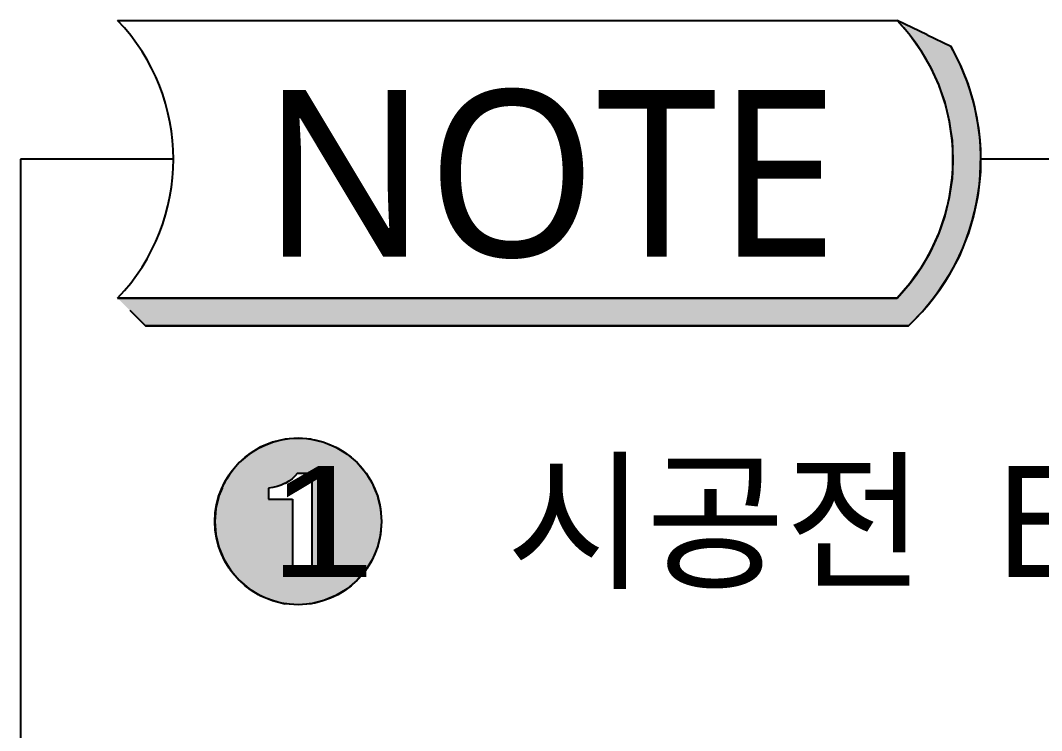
# Model space of a CAD drawing. Extents: x 2558 to 85222, y -662 to 28852.
# Drawn here: x 26255 to 28094, y 7139 to 8418 of the extents above; entities that cross this region are included whole.
import ezdxf
from ezdxf.enums import TextEntityAlignment as Align

# ---------------------------------------------------------------- set-up
doc = ezdxf.new("R2010")
doc.units = 0
doc.header["$MEASUREMENT"] = 0
doc.layers.get('0').update_dxf_attribs({"linetype": 'CONTINUOUS'})
for name, color, linetype in [('T40', 3, 'CONTINUOUS'), ('T60', 4, 'CONTINUOUS'), ('TABLE', 7, 'CONTINUOUS')]:
    doc.layers.add(name, color=color, linetype=linetype)
doc.styles.add('SHH', font='seo.shx', dxfattribs={"width": 1.2, "bigfont": 'shh.shx'})
doc.styles.add('TEXT', font='DotumChe.ttf')
doc.styles.add('견고딕', font='malgun.ttf')

# ---------------------------------------------------------------- blocks, each defined once
blk = doc.blocks.new('RCSTD1_STANDARD_OUTLINE')
at = {"color": 0}
blk.add_line((4417.463183, 2438.339471, 345820.258575), (4417.463183, 2438.339471, 345820.258575), dxfattribs=at)
at = {"layer": 'TABLE'}
for p, q in [((2965.922053, 2503.535354), (4369.461976, 2503.535354)), ((4369.461976, 2503.535354), (4369.461976, 2503.535354)), ((4369.461976, 2003.535354), (2965.922053, 2003.535354)), ((4389.974755, 1953.535354, 345820.258575), (3015.922053, 1953.535354, 345820.258575))]:
    blk.add_line(p, q, dxfattribs=at)
at = {"layer": 'TABLE', "color": 2, "linetype": 'CONTINUOUS'}
for p, q in [((4423.661223, 2477.524542, 345820.258575), (4369.461976, 2503.535353, 345820.258575)), ((4369.461976, 2503.535353, 345820.258575), (4392.132346, 2477.524542, 345820.258575)), ((4392.132346, 2477.524542, 345820.258575), (4406.676952, 2457.207336, 345820.258575)), ((4423.661223, 2477.524542, 345820.258575), (4465.99659, 2457.207336, 345820.258575)), ((4406.676952, 2457.207336, 345820.258575), (4412.216774, 2449.468817, 345820.258575)), ((4412.216774, 2449.468817, 345820.258575), (4428.010265, 2422.247017, 345820.258575)), ((4465.99659, 2457.207336, 345820.258575), (4469.93326, 2449.468817, 345820.258575)), ((4469.93326, 2449.468817, 345820.258575), (4483.781286, 2422.247017, 345820.258575)), ((4428.010265, 2422.247017, 345820.258575), (4429.5319, 2419.624313, 345820.258575)), ((4429.5319, 2419.624313, 345820.258575), (4443.919644, 2388.263496, 345820.258575)), ((4483.781286, 2422.247017, 345820.258575), (4484.814096, 2419.624313, 345820.258575)), ((4484.814096, 2419.624313, 345820.258575), (4497.16385, 2388.263496, 345820.258575)), ((4443.919644, 2388.263496, 345820.258575), (4444.793048, 2385.750924, 345820.258575)), ((4444.793048, 2385.750924, 345820.258575), (4455.248653, 2355.672677, 345820.258575)), ((4497.16385, 2388.263496, 345820.258575), (4498.153291, 2385.750924, 345820.258575)), ((4498.153291, 2385.750924, 345820.258575), (4506.792678, 2355.672677, 345820.258575)), ((4455.248653, 2355.672677, 345820.258575), (4457.105356, 2348.051278, 345820.258575)), ((4506.792678, 2355.672677, 345820.258575), (4508.981776, 2348.051278, 345820.258575)), ((4457.105356, 2348.051278, 345820.258575), (4463.415498, 2322.149392, 345820.258575)), ((4508.981776, 2348.051278, 345820.258575), (4513.809086, 2322.149392, 345820.258575)), ((4463.415498, 2322.149392, 345820.258575), (4465.242927, 2309.491259, 345820.258575)), ((4513.809086, 2322.149392, 345820.258575), (4516.16817, 2309.491259, 345820.258575)), ((4465.242927, 2309.491259, 345820.258575), (4468.345621, 2287.999694, 345820.258575)), ((4516.16817, 2309.491259, 345820.258575), (4518.081861, 2287.999694, 345820.258575)), ((4468.345621, 2287.999694, 345820.258575), (4469.186349, 2270.421876, 345820.258575)), ((4518.081861, 2287.999694, 345820.258575), (4519.647057, 2270.421876, 345820.258575)), ((4469.186349, 2270.421876, 345820.258575), (4469.994012, 2253.535353, 345820.258575)), ((4519.647057, 2270.421876, 345820.258575), (4519.534996, 2253.535353, 345820.258575)), ((4469.994012, 2253.535353, 345820.258575), (4468.925679, 2231.198776, 345820.258575)), ((4519.534996, 2253.535353, 345820.258575), (4519.386767, 2231.198776, 345820.258575)), ((4468.925679, 2231.198776, 345820.258575), (4468.345621, 2219.071013, 345820.258575)), ((4519.386767, 2231.198776, 345820.258575), (4518.144427, 2219.071013, 345820.258575)), ((4468.345621, 2219.071013, 345820.258575), (4464.463276, 2192.179004, 345820.258575)), ((4518.144427, 2219.071013, 345820.258575), (4515.389671, 2192.179004, 345820.258575)), ((4464.463276, 2192.179004, 345820.258575), (4463.415498, 2184.921315, 345820.258575)), ((4515.389671, 2192.179004, 345820.258575), (4513.937139, 2184.921315, 345820.258575)), ((4463.415498, 2184.921315, 345820.258575), (4455.813778, 2153.717756, 345820.258575)), ((4513.937139, 2184.921315, 345820.258575), (4507.692153, 2153.717756, 345820.258575)), ((4455.248653, 2151.39803, 345820.258575), (4443.919644, 2118.80721, 345820.258575)), ((4455.813778, 2153.717756, 345820.258575), (4455.248653, 2151.39803, 345820.258575)), ((4506.9924, 2151.39803, 345820.258575), (4497.161273, 2118.80721, 345820.258575)), ((4507.692153, 2153.717756, 345820.258575), (4506.9924, 2151.39803, 345820.258575)), ((4442.707514, 2116.165144, 345820.258575), (4429.5319, 2087.446394, 345820.258575)), ((4443.919644, 2118.80721, 345820.258575), (4442.707514, 2116.165144, 345820.258575)), ((4496.364285, 2116.165144, 345820.258575), (4484.61236, 2087.446394, 345820.258575)), ((4497.161273, 2118.80721, 345820.258575), (4496.364285, 2116.165144, 345820.258575)), ((4425.132184, 2079.863005, 345820.258575), (4412.216774, 2057.60189, 345820.258575)), ((4429.5319, 2087.446394, 345820.258575), (4425.132184, 2079.863005, 345820.258575)), ((4481.509182, 2079.863005, 345820.258575), (4469.81025, 2057.60189, 345820.258575)), ((4484.61236, 2087.446394, 345820.258575), (4481.509182, 2079.863005, 345820.258575)), ((4403.29689, 2045.141797, 345820.258575), (4392.132346, 2029.546165, 345820.258575)), ((4412.216774, 2057.60189, 345820.258575), (4403.29689, 2045.141797, 345820.258575)), ((4463.26207, 2045.141797, 345820.258575), (4453.059683, 2029.546165, 345820.258575)), ((4469.81025, 2057.60189, 345820.258575), (4463.26207, 2045.141797, 345820.258575)), ((4392.132346, 2029.546165, 345820.258575), (4377.11635, 2012.317586, 345820.258575)), ((4453.059683, 2029.546165, 345820.258575), (4441.789052, 2012.317586, 345820.258575)), ((4377.11635, 2012.317586, 345820.258575), (4369.461976, 2003.535353, 345820.258575)), ((4441.789052, 2012.317586, 345820.258575), (4434.763059, 2003.535353, 345820.258575)), ((2965.922053, 2003.535353, 345820.258575), (4369.461976, 2003.535353, 345820.258575)), ((4434.763059, 2003.535353, 345820.258575), (4417.285596, 1981.689168, 345820.258575)), ((2987.768238, 1981.689168, 345820.258575), (3015.922053, 1953.535353, 345820.258575)), ((4417.285596, 1981.689168, 345820.258575), (4389.974754, 1953.535353, 345820.258575)), ((3015.922053, 1953.535353, 345820.258575), (4389.974754, 1953.535353, 345820.258575))]:
    blk.add_line(p, q, dxfattribs=at)
at = {"layer": 'TABLE', "color": 7}
for p, q in [((2790.918608, 2253.535354), (2790.918608, 223.044521)), ((3066.454089, 2253.535354), (2790.918608, 2253.535354)), ((14583.020685, 2253.535354), (4519.994012, 2253.535354))]:
    blk.add_line(p, q, dxfattribs=at)
at = {"layer": 'TABLE', "linetype": 'CONTINUOUS'}
for p, q in [((3267.453438, 1749.391312, 172910.129288), (3244.566058, 1743.896538, 172910.129288)), ((3290.918607, 1751.238061, 172910.129288), (3267.453438, 1749.391312, 172910.129288)), ((3314.383777, 1749.391312, 172910.129288), (3290.918607, 1751.238061, 172910.129288)), ((3314.383777, 1749.391312, 172910.129288), (3337.271157, 1743.896538, 172910.129288)), ((3222.820033, 1734.889039, 172910.129288), (3202.75082, 1722.59061, 172910.129288)), ((3244.566058, 1743.896538, 172910.129288), (3222.820033, 1734.889039, 172910.129288)), ((3337.271157, 1743.896538, 172910.129288), (3359.017182, 1734.889039, 172910.129288)), ((3359.017182, 1734.889039, 172910.129288), (3379.086395, 1722.59061, 172910.129288)), ((3202.75082, 1722.59061, 172910.129288), (3184.85259, 1707.304078, 172910.129288)), ((3379.086395, 1722.59061, 172910.129288), (3396.984625, 1707.304078, 172910.129288)), ((3184.85259, 1707.304078, 172910.129288), (3169.566058, 1689.405848, 172910.129288)), ((3396.984625, 1707.304078, 172910.129288), (3412.271157, 1689.405848, 172910.129288)), ((3159.842687, 1673.538748, 172910.129288), (3157.580371, 1669.846984, 172910.129288)), ((3162.511749, 1677.894261, 172910.129288), (3159.842687, 1673.538748, 172910.129288)), ((3165.400585, 1682.608413, 172910.129288), (3162.511749, 1677.894261, 172910.129288)), ((3168.64617, 1687.904727, 172910.129288), (3165.400585, 1682.608413, 172910.129288)), ((3169.566058, 1689.405848, 172910.129288), (3168.64617, 1687.904727, 172910.129288)), ((3273.98032, 1673.538748, 172910.129288), (3267.603417, 1669.846984, 172910.129288)), ((3279.923678, 1677.894261, 172910.129288), (3273.98032, 1673.538748, 172910.129288)), ((3285.020297, 1682.608413, 172910.129288), (3279.923678, 1677.894261, 172910.129288)), ((3289.508929, 1687.904727, 172910.129288), (3285.020297, 1682.608413, 172910.129288)), ((3289.508929, 1687.904727, 172910.129288), (3315.508929, 1687.904727, 172910.129288)), ((3315.508929, 1687.904727, 172910.129288), (3315.508929, 1682.608413, 172910.129288)), ((3315.508929, 1682.608413, 172910.129288), (3315.508929, 1677.894261, 172910.129288)), ((3315.508929, 1677.894261, 172910.129288), (3315.508929, 1673.538748, 172910.129288)), ((3315.508929, 1673.538748, 172910.129288), (3315.508929, 1669.846984, 172910.129288)), ((3412.271157, 1689.405848, 172910.129288), (3413.191045, 1687.904727, 172910.129288)), ((3413.191045, 1687.904727, 172910.129288), (3416.43663, 1682.608413, 172910.129288)), ((3416.43663, 1682.608413, 172910.129288), (3419.325466, 1677.894261, 172910.129288)), ((3419.325466, 1677.894261, 172910.129288), (3421.994528, 1673.538748, 172910.129288)), ((3421.994528, 1673.538748, 172910.129288), (3424.256844, 1669.846984, 172910.129288)), ((3153.913089, 1661.238061, 172910.129288), (3148.26013, 1647.59061, 172910.129288)), ((3154.376643, 1662.357179, 172910.129288), (3153.913089, 1661.238061, 172910.129288)), ((3155.13747, 1664.193977, 172910.129288), (3154.376643, 1662.357179, 172910.129288)), ((3156.162826, 1666.669405, 172910.129288), (3155.13747, 1664.193977, 172910.129288)), ((3157.267629, 1669.336635, 172910.129288), (3156.162826, 1666.669405, 172910.129288)), ((3157.580371, 1669.846984, 172910.129288), (3157.267629, 1669.336635, 172910.129288)), ((3245.42609, 1662.357179, 172910.129288), (3237.508929, 1661.238061, 172910.129288)), ((3237.508929, 1661.238061, 172910.129288), (3237.508929, 1647.59061, 172910.129288)), ((3253.208123, 1664.193977, 172910.129288), (3245.42609, 1662.357179, 172910.129288)), ((3260.543637, 1666.669405, 172910.129288), (3253.208123, 1664.193977, 172910.129288)), ((3266.469551, 1669.336635, 172910.129288), (3260.543637, 1666.669405, 172910.129288)), ((3267.603417, 1669.846984, 172910.129288), (3266.469551, 1669.336635, 172910.129288)), ((3315.508929, 1669.846984, 172910.129288), (3315.508929, 1669.336635, 172910.129288)), ((3315.508929, 1669.336635, 172910.129288), (3315.508929, 1666.669405, 172910.129288)), ((3315.508929, 1666.669405, 172910.129288), (3315.508929, 1664.193977, 172910.129288)), ((3315.508929, 1664.193977, 172910.129288), (3315.508929, 1662.357179, 172910.129288)), ((3315.508929, 1662.357179, 172910.129288), (3315.508929, 1661.238061, 172910.129288)), ((3315.508929, 1661.238061, 172910.129288), (3315.508929, 1647.59061, 172910.129288)), ((3424.256844, 1669.846984, 172910.129288), (3424.569586, 1669.336635, 172910.129288)), ((3424.569586, 1669.336635, 172910.129288), (3425.674389, 1666.669405, 172910.129288)), ((3425.674389, 1666.669405, 172910.129288), (3426.699745, 1664.193977, 172910.129288)), ((3426.699745, 1664.193977, 172910.129288), (3427.460572, 1662.357179, 172910.129288)), ((3427.460572, 1662.357179, 172910.129288), (3427.924126, 1661.238061, 172910.129288)), ((3427.924126, 1661.238061, 172910.129288), (3433.577085, 1647.59061, 172910.129288)), ((3146.735018, 1641.238061, 172910.129288), (3142.765356, 1624.70323, 172910.129288)), ((3148.26013, 1647.59061, 172910.129288), (3146.735018, 1641.238061, 172910.129288)), ((3237.508929, 1647.59061, 172910.129288), (3237.508929, 1641.238061, 172910.129288)), ((3237.508929, 1641.238061, 172910.129288), (3280.842262, 1641.238061, 172910.129288)), ((3280.842262, 1641.238061, 172910.129288), (3280.842262, 1624.70323, 172910.129288)), ((3315.508929, 1647.59061, 172910.129288), (3315.508929, 1641.238061, 172910.129288)), ((3315.508929, 1641.238061, 172910.129288), (3315.508929, 1624.70323, 172910.129288)), ((3433.577085, 1647.59061, 172910.129288), (3435.102197, 1641.238061, 172910.129288)), ((3435.102197, 1641.238061, 172910.129288), (3439.071859, 1624.70323, 172910.129288)), ((3142.765356, 1624.70323, 172910.129288), (3140.918607, 1601.238061, 172910.129288)), ((3280.842262, 1624.70323, 172910.129288), (3280.842262, 1601.238061, 172910.129288)), ((3315.508929, 1624.70323, 172910.129288), (3315.508929, 1601.238061, 172910.129288)), ((3439.071859, 1624.70323, 172910.129288), (3440.918607, 1601.238061, 172910.129288)), ((3140.918607, 1601.238061, 172910.129288), (3142.765356, 1577.772891, 172910.129288)), ((3280.842262, 1601.238061, 172910.129288), (3280.842262, 1577.772891, 172910.129288)), ((3315.508929, 1601.238061, 172910.129288), (3315.508929, 1577.772891, 172910.129288)), ((3440.918607, 1601.238061, 172910.129288), (3439.071859, 1577.772891, 172910.129288)), ((3142.765356, 1577.772891, 172910.129288), (3148.26013, 1554.885511, 172910.129288)), ((3280.842262, 1577.772891, 172910.129288), (3280.842262, 1554.885511, 172910.129288)), ((3315.508929, 1577.772891, 172910.129288), (3315.508929, 1554.885511, 172910.129288)), ((3439.071859, 1577.772891, 172910.129288), (3433.577085, 1554.885511, 172910.129288)), ((3148.26013, 1554.885511, 172910.129288), (3157.267629, 1533.139486, 172910.129288)), ((3280.842262, 1554.885511, 172910.129288), (3280.842262, 1533.139486, 172910.129288)), ((3315.508929, 1554.885511, 172910.129288), (3315.508929, 1533.139486, 172910.129288)), ((3433.577085, 1554.885511, 172910.129288), (3424.569586, 1533.139486, 172910.129288)), ((3157.267629, 1533.139486, 172910.129288), (3169.566058, 1513.070273, 172910.129288)), ((3280.842262, 1533.139486, 172910.129288), (3280.842262, 1513.070273, 172910.129288)), ((3315.508929, 1533.139486, 172910.129288), (3315.508929, 1513.070273, 172910.129288)), ((3424.569586, 1533.139486, 172910.129288), (3412.271157, 1513.070273, 172910.129288)), ((3169.566058, 1513.070273, 172910.129288), (3173.977851, 1507.904727, 172910.129288)), ((3173.977851, 1507.904727, 172910.129288), (3184.85259, 1495.172043, 172910.129288)), ((3280.842262, 1513.070273, 172910.129288), (3280.842262, 1507.904727, 172910.129288)), ((3280.842262, 1507.904727, 172910.129288), (3315.508929, 1507.904727, 172910.129288)), ((3315.508929, 1513.070273, 172910.129288), (3315.508929, 1507.904727, 172910.129288)), ((3407.859364, 1507.904727, 172910.129288), (3396.984625, 1495.172043, 172910.129288)), ((3412.271157, 1513.070273, 172910.129288), (3407.859364, 1507.904727, 172910.129288)), ((3184.85259, 1495.172043, 172910.129288), (3202.75082, 1479.885511, 172910.129288)), ((3396.984625, 1495.172043, 172910.129288), (3379.086395, 1479.885511, 172910.129288)), ((3202.75082, 1479.885511, 172910.129288), (3222.820033, 1467.587082, 172910.129288)), ((3379.086395, 1479.885511, 172910.129288), (3359.017182, 1467.587082, 172910.129288)), ((3222.820033, 1467.587082, 172910.129288), (3244.566058, 1458.579583, 172910.129288)), ((3244.566058, 1458.579583, 172910.129288), (3267.453438, 1453.084809, 172910.129288)), ((3290.918607, 1451.238061, 172910.129288), (3267.453438, 1453.084809, 172910.129288)), ((3314.383777, 1453.084809, 172910.129288), (3290.918607, 1451.238061, 172910.129288)), ((3337.271157, 1458.579583, 172910.129288), (3314.383777, 1453.084809, 172910.129288)), ((3359.017182, 1467.587082, 172910.129288), (3337.271157, 1458.579583, 172910.129288))]:
    blk.add_line(p, q, dxfattribs=at)
at = {"layer": 'TABLE'}
blk.add_circle((3290.918608, 1601.238061, 345820.258575), 150, dxfattribs=at)
for centre, radius, start, end in [((2705.341755, 2253.535354), 361.112298, 316.187119, 43.812881), ((4108.881678, 2253.535354), 361.112298, 316.187119, 43.812881), ((4108.881807, 2253.535354, 345820.258575), 411.112205, 313.136422, 29.697253)]:
    blk.add_arc(centre, radius, start, end, dxfattribs=at)
at = {"layer": 'TABLE', "color": 2, "linetype": 'CONTINUOUS'}
for points in [[(4369.461976, 2503.535353, 345820.258575), (4392.132346, 2477.524542, 345820.258575), (4423.661223, 2477.524542, 345820.258575)], [(4392.132346, 2477.524542, 345820.258575), (4406.676952, 2457.207336, 345820.258575), (4465.99659, 2457.207336, 345820.258575)], [(4406.676952, 2457.207336, 345820.258575), (4412.216774, 2449.468817, 345820.258575), (4469.93326, 2449.468817, 345820.258575)], [(4412.216774, 2449.468817, 345820.258575), (4428.010265, 2422.247017, 345820.258575), (4483.781286, 2422.247017, 345820.258575)], [(4428.010265, 2422.247017, 345820.258575), (4429.5319, 2419.624313, 345820.258575), (4484.814096, 2419.624313, 345820.258575)], [(4429.5319, 2419.624313, 345820.258575), (4443.919644, 2388.263496, 345820.258575), (4497.16385, 2388.263496, 345820.258575)], [(4443.919644, 2388.263496, 345820.258575), (4444.793048, 2385.750924, 345820.258575), (4498.153291, 2385.750924, 345820.258575)], [(4444.793048, 2385.750924, 345820.258575), (4455.248653, 2355.672677, 345820.258575), (4506.792678, 2355.672677, 345820.258575)], [(4455.248653, 2355.672677, 345820.258575), (4457.105356, 2348.051278, 345820.258575), (4508.981776, 2348.051278, 345820.258575)], [(4457.105356, 2348.051278, 345820.258575), (4463.415498, 2322.149392, 345820.258575), (4513.809086, 2322.149392, 345820.258575)], [(4463.415498, 2322.149392, 345820.258575), (4465.242927, 2309.491259, 345820.258575), (4516.16817, 2309.491259, 345820.258575)], [(4465.242927, 2309.491259, 345820.258575), (4468.345621, 2287.999694, 345820.258575), (4518.081861, 2287.999694, 345820.258575)], [(4468.345621, 2287.999694, 345820.258575), (4469.186349, 2270.421876, 345820.258575), (4519.647057, 2270.421876, 345820.258575)], [(4469.186349, 2270.421876, 345820.258575), (4469.994012, 2253.535353, 345820.258575), (4519.534996, 2253.535353, 345820.258575)], [(4469.994012, 2253.535353, 345820.258575), (4468.925679, 2231.198776, 345820.258575), (4519.386767, 2231.198776, 345820.258575)], [(4468.925679, 2231.198776, 345820.258575), (4468.345621, 2219.071013, 345820.258575), (4518.144427, 2219.071013, 345820.258575)], [(4468.345621, 2219.071013, 345820.258575), (4464.463276, 2192.179004, 345820.258575), (4515.389671, 2192.179004, 345820.258575)], [(4464.463276, 2192.179004, 345820.258575), (4463.415498, 2184.921315, 345820.258575), (4513.937139, 2184.921315, 345820.258575)], [(4463.415498, 2184.921315, 345820.258575), (4455.813778, 2153.717756, 345820.258575), (4507.692153, 2153.717756, 345820.258575)], [(4455.248653, 2151.39803, 345820.258575), (4443.919644, 2118.80721, 345820.258575), (4497.161273, 2118.80721, 345820.258575)], [(4455.813778, 2153.717756, 345820.258575), (4455.248653, 2151.39803, 345820.258575), (4506.9924, 2151.39803, 345820.258575)], [(4442.707514, 2116.165144, 345820.258575), (4429.5319, 2087.446394, 345820.258575), (4484.61236, 2087.446394, 345820.258575)], [(4443.919644, 2118.80721, 345820.258575), (4442.707514, 2116.165144, 345820.258575), (4496.364285, 2116.165144, 345820.258575)], [(4425.132184, 2079.863005, 345820.258575), (4412.216774, 2057.60189, 345820.258575), (4469.81025, 2057.60189, 345820.258575)], [(4429.5319, 2087.446394, 345820.258575), (4425.132184, 2079.863005, 345820.258575), (4481.509182, 2079.863005, 345820.258575)], [(4403.29689, 2045.141797, 345820.258575), (4392.132346, 2029.546165, 345820.258575), (4453.059683, 2029.546165, 345820.258575)], [(4412.216774, 2057.60189, 345820.258575), (4403.29689, 2045.141797, 345820.258575), (4463.26207, 2045.141797, 345820.258575)], [(4392.132346, 2029.546165, 345820.258575), (4377.11635, 2012.317586, 345820.258575), (4441.789052, 2012.317586, 345820.258575)], [(4377.11635, 2012.317586, 345820.258575), (4369.461976, 2003.535353, 345820.258575), (4434.763059, 2003.535353, 345820.258575)], [(2965.922053, 2003.535353, 345820.258575), (2987.768238, 1981.689168, 345820.258575), (4417.285596, 1981.689168, 345820.258575)], [(2965.922053, 2003.535353, 345820.258575), (2965.922053, 2003.535353, 345820.258575), (4369.461976, 2003.535353, 345820.258575)], [(2987.768238, 1981.689168, 345820.258575), (3015.922053, 1953.535353, 345820.258575), (4389.974754, 1953.535353, 345820.258575)], [(3015.922053, 1953.535353, 345820.258575), (3015.922053, 1953.535353, 345820.258575), (4389.974754, 1953.535353, 345820.258575)]]:
    blk.add_solid(points, dxfattribs=at)
at = {"layer": 'TABLE', "color": 2, "linetype": 'CONTINUOUS', "extrusion": (0, 0, -1)}
for points in [[(-4392.132346, 2477.524542, -345820.258575), (-4423.661223, 2477.524542, -345820.258575), (-4465.99659, 2457.207336, -345820.258575)], [(-4406.676952, 2457.207336, -345820.258575), (-4465.99659, 2457.207336, -345820.258575), (-4469.93326, 2449.468817, -345820.258575)], [(-4412.216774, 2449.468817, -345820.258575), (-4469.93326, 2449.468817, -345820.258575), (-4483.781286, 2422.247017, -345820.258575)], [(-4428.010265, 2422.247017, -345820.258575), (-4483.781286, 2422.247017, -345820.258575), (-4484.814096, 2419.624313, -345820.258575)], [(-4429.5319, 2419.624313, -345820.258575), (-4484.814096, 2419.624313, -345820.258575), (-4497.16385, 2388.263496, -345820.258575)], [(-4443.919644, 2388.263496, -345820.258575), (-4497.16385, 2388.263496, -345820.258575), (-4498.153291, 2385.750924, -345820.258575)], [(-4444.793048, 2385.750924, -345820.258575), (-4498.153291, 2385.750924, -345820.258575), (-4506.792678, 2355.672677, -345820.258575)], [(-4455.248653, 2355.672677, -345820.258575), (-4506.792678, 2355.672677, -345820.258575), (-4508.981776, 2348.051278, -345820.258575)], [(-4457.105356, 2348.051278, -345820.258575), (-4508.981776, 2348.051278, -345820.258575), (-4513.809086, 2322.149392, -345820.258575)], [(-4463.415498, 2322.149392, -345820.258575), (-4513.809086, 2322.149392, -345820.258575), (-4516.16817, 2309.491259, -345820.258575)], [(-4465.242927, 2309.491259, -345820.258575), (-4516.16817, 2309.491259, -345820.258575), (-4518.081861, 2287.999694, -345820.258575)], [(-4468.345621, 2287.999694, -345820.258575), (-4518.081861, 2287.999694, -345820.258575), (-4519.647057, 2270.421876, -345820.258575)], [(-4469.186349, 2270.421876, -345820.258575), (-4519.647057, 2270.421876, -345820.258575), (-4519.534996, 2253.535353, -345820.258575)], [(-4469.994012, 2253.535353, -345820.258575), (-4519.534996, 2253.535353, -345820.258575), (-4519.386767, 2231.198776, -345820.258575)], [(-4468.925679, 2231.198776, -345820.258575), (-4519.386767, 2231.198776, -345820.258575), (-4518.144427, 2219.071013, -345820.258575)], [(-4468.345621, 2219.071013, -345820.258575), (-4518.144427, 2219.071013, -345820.258575), (-4515.389671, 2192.179004, -345820.258575)], [(-4464.463276, 2192.179004, -345820.258575), (-4515.389671, 2192.179004, -345820.258575), (-4513.937139, 2184.921315, -345820.258575)], [(-4463.415498, 2184.921315, -345820.258575), (-4513.937139, 2184.921315, -345820.258575), (-4507.692153, 2153.717756, -345820.258575)], [(-4455.248653, 2151.39803, -345820.258575), (-4506.9924, 2151.39803, -345820.258575), (-4497.161273, 2118.80721, -345820.258575)], [(-4455.813778, 2153.717756, -345820.258575), (-4507.692153, 2153.717756, -345820.258575), (-4506.9924, 2151.39803, -345820.258575)], [(-4442.707514, 2116.165144, -345820.258575), (-4496.364285, 2116.165144, -345820.258575), (-4484.61236, 2087.446394, -345820.258575)], [(-4443.919644, 2118.80721, -345820.258575), (-4497.161273, 2118.80721, -345820.258575), (-4496.364285, 2116.165144, -345820.258575)], [(-4425.132184, 2079.863005, -345820.258575), (-4481.509182, 2079.863005, -345820.258575), (-4469.81025, 2057.60189, -345820.258575)], [(-4429.5319, 2087.446394, -345820.258575), (-4484.61236, 2087.446394, -345820.258575), (-4481.509182, 2079.863005, -345820.258575)], [(-4403.29689, 2045.141797, -345820.258575), (-4463.26207, 2045.141797, -345820.258575), (-4453.059683, 2029.546165, -345820.258575)], [(-4412.216774, 2057.60189, -345820.258575), (-4469.81025, 2057.60189, -345820.258575), (-4463.26207, 2045.141797, -345820.258575)], [(-4392.132346, 2029.546165, -345820.258575), (-4453.059683, 2029.546165, -345820.258575), (-4441.789052, 2012.317586, -345820.258575)], [(-4377.11635, 2012.317586, -345820.258575), (-4441.789052, 2012.317586, -345820.258575), (-4434.763059, 2003.535353, -345820.258575)], [(-2965.922053, 2003.535353, -345820.258575), (-4434.763059, 2003.535353, -345820.258575), (-4417.285596, 1981.689168, -345820.258575)], [(-2987.768238, 1981.689168, -345820.258575), (-4417.285596, 1981.689168, -345820.258575), (-4389.974754, 1953.535353, -345820.258575)]]:
    blk.add_solid(points, dxfattribs=at)
at = {"layer": 'TABLE', "linetype": 'CONTINUOUS'}
for points in [[(3267.453438, 1749.391312, 172910.129288), (3244.566058, 1743.896538, 172910.129288), (3337.271157, 1743.896538, 172910.129288)], [(3290.918607, 1751.238061, 172910.129288), (3267.453438, 1749.391312, 172910.129288), (3314.383777, 1749.391312, 172910.129288)], [(3222.820033, 1734.889039, 172910.129288), (3202.75082, 1722.59061, 172910.129288), (3379.086395, 1722.59061, 172910.129288)], [(3244.566058, 1743.896538, 172910.129288), (3222.820033, 1734.889039, 172910.129288), (3359.017182, 1734.889039, 172910.129288)], [(3202.75082, 1722.59061, 172910.129288), (3184.85259, 1707.304078, 172910.129288), (3396.984625, 1707.304078, 172910.129288)], [(3184.85259, 1707.304078, 172910.129288), (3169.566058, 1689.405848, 172910.129288), (3412.271157, 1689.405848, 172910.129288)], [(3159.842687, 1673.538748, 172910.129288), (3157.580371, 1669.846984, 172910.129288), (3267.603417, 1669.846984, 172910.129288)], [(3162.511749, 1677.894261, 172910.129288), (3159.842687, 1673.538748, 172910.129288), (3273.98032, 1673.538748, 172910.129288)], [(3165.400585, 1682.608413, 172910.129288), (3162.511749, 1677.894261, 172910.129288), (3279.923678, 1677.894261, 172910.129288)], [(3168.64617, 1687.904727, 172910.129288), (3165.400585, 1682.608413, 172910.129288), (3285.020297, 1682.608413, 172910.129288)], [(3169.566058, 1689.405848, 172910.129288), (3168.64617, 1687.904727, 172910.129288), (3413.191045, 1687.904727, 172910.129288)], [(3289.508929, 1687.904727, 172910.129288), (3289.508929, 1687.904727, 172910.129288), (3315.508929, 1687.904727, 172910.129288)], [(3315.508929, 1687.904727, 172910.129288), (3315.508929, 1682.608413, 172910.129288), (3416.43663, 1682.608413, 172910.129288)], [(3315.508929, 1682.608413, 172910.129288), (3315.508929, 1677.894261, 172910.129288), (3419.325466, 1677.894261, 172910.129288)], [(3315.508929, 1677.894261, 172910.129288), (3315.508929, 1673.538748, 172910.129288), (3421.994528, 1673.538748, 172910.129288)], [(3315.508929, 1673.538748, 172910.129288), (3315.508929, 1669.846984, 172910.129288), (3424.256844, 1669.846984, 172910.129288)], [(3153.913089, 1661.238061, 172910.129288), (3148.26013, 1647.59061, 172910.129288), (3237.508929, 1647.59061, 172910.129288)], [(3154.376643, 1662.357179, 172910.129288), (3153.913089, 1661.238061, 172910.129288), (3237.508929, 1661.238061, 172910.129288)], [(3155.13747, 1664.193977, 172910.129288), (3154.376643, 1662.357179, 172910.129288), (3245.42609, 1662.357179, 172910.129288)], [(3156.162826, 1666.669405, 172910.129288), (3155.13747, 1664.193977, 172910.129288), (3253.208123, 1664.193977, 172910.129288)], [(3157.267629, 1669.336635, 172910.129288), (3156.162826, 1666.669405, 172910.129288), (3260.543637, 1666.669405, 172910.129288)], [(3157.580371, 1669.846984, 172910.129288), (3157.267629, 1669.336635, 172910.129288), (3266.469551, 1669.336635, 172910.129288)], [(3315.508929, 1669.846984, 172910.129288), (3315.508929, 1669.336635, 172910.129288), (3424.569586, 1669.336635, 172910.129288)], [(3315.508929, 1669.336635, 172910.129288), (3315.508929, 1666.669405, 172910.129288), (3425.674389, 1666.669405, 172910.129288)], [(3315.508929, 1666.669405, 172910.129288), (3315.508929, 1664.193977, 172910.129288), (3426.699745, 1664.193977, 172910.129288)], [(3315.508929, 1664.193977, 172910.129288), (3315.508929, 1662.357179, 172910.129288), (3427.460572, 1662.357179, 172910.129288)], [(3315.508929, 1662.357179, 172910.129288), (3315.508929, 1661.238061, 172910.129288), (3427.924126, 1661.238061, 172910.129288)], [(3315.508929, 1661.238061, 172910.129288), (3315.508929, 1647.59061, 172910.129288), (3433.577085, 1647.59061, 172910.129288)], [(3146.735018, 1641.238061, 172910.129288), (3142.765356, 1624.70323, 172910.129288), (3280.842262, 1624.70323, 172910.129288)], [(3148.26013, 1647.59061, 172910.129288), (3146.735018, 1641.238061, 172910.129288), (3237.508929, 1641.238061, 172910.129288)], [(3237.508929, 1641.238061, 172910.129288), (3237.508929, 1641.238061, 172910.129288), (3280.842262, 1641.238061, 172910.129288)], [(3315.508929, 1647.59061, 172910.129288), (3315.508929, 1641.238061, 172910.129288), (3435.102197, 1641.238061, 172910.129288)], [(3315.508929, 1641.238061, 172910.129288), (3315.508929, 1624.70323, 172910.129288), (3439.071859, 1624.70323, 172910.129288)], [(3142.765356, 1624.70323, 172910.129288), (3140.918607, 1601.238061, 172910.129288), (3280.842262, 1601.238061, 172910.129288)], [(3315.508929, 1624.70323, 172910.129288), (3315.508929, 1601.238061, 172910.129288), (3440.918607, 1601.238061, 172910.129288)], [(3140.918607, 1601.238061, 172910.129288), (3142.765356, 1577.772891, 172910.129288), (3280.842262, 1577.772891, 172910.129288)], [(3315.508929, 1601.238061, 172910.129288), (3315.508929, 1577.772891, 172910.129288), (3439.071859, 1577.772891, 172910.129288)], [(3142.765356, 1577.772891, 172910.129288), (3148.26013, 1554.885511, 172910.129288), (3280.842262, 1554.885511, 172910.129288)], [(3315.508929, 1577.772891, 172910.129288), (3315.508929, 1554.885511, 172910.129288), (3433.577085, 1554.885511, 172910.129288)], [(3148.26013, 1554.885511, 172910.129288), (3157.267629, 1533.139486, 172910.129288), (3280.842262, 1533.139486, 172910.129288)], [(3315.508929, 1554.885511, 172910.129288), (3315.508929, 1533.139486, 172910.129288), (3424.569586, 1533.139486, 172910.129288)], [(3157.267629, 1533.139486, 172910.129288), (3169.566058, 1513.070273, 172910.129288), (3280.842262, 1513.070273, 172910.129288)], [(3315.508929, 1533.139486, 172910.129288), (3315.508929, 1513.070273, 172910.129288), (3412.271157, 1513.070273, 172910.129288)], [(3169.566058, 1513.070273, 172910.129288), (3173.977851, 1507.904727, 172910.129288), (3280.842262, 1507.904727, 172910.129288)], [(3173.977851, 1507.904727, 172910.129288), (3184.85259, 1495.172043, 172910.129288), (3396.984625, 1495.172043, 172910.129288)], [(3280.842262, 1507.904727, 172910.129288), (3280.842262, 1507.904727, 172910.129288), (3315.508929, 1507.904727, 172910.129288)], [(3315.508929, 1513.070273, 172910.129288), (3315.508929, 1507.904727, 172910.129288), (3407.859364, 1507.904727, 172910.129288)], [(3184.85259, 1495.172043, 172910.129288), (3202.75082, 1479.885511, 172910.129288), (3379.086395, 1479.885511, 172910.129288)], [(3202.75082, 1479.885511, 172910.129288), (3222.820033, 1467.587082, 172910.129288), (3359.017182, 1467.587082, 172910.129288)], [(3222.820033, 1467.587082, 172910.129288), (3244.566058, 1458.579583, 172910.129288), (3337.271157, 1458.579583, 172910.129288)], [(3244.566058, 1458.579583, 172910.129288), (3267.453438, 1453.084809, 172910.129288), (3314.383777, 1453.084809, 172910.129288)]]:
    blk.add_solid(points, dxfattribs=at)
at = {"layer": 'TABLE', "linetype": 'CONTINUOUS', "extrusion": (0, 0, -1)}
for points in [[(-3267.453438, 1749.391312, -172910.129288), (-3314.383777, 1749.391312, -172910.129288), (-3337.271157, 1743.896538, -172910.129288)], [(-3222.820033, 1734.889039, -172910.129288), (-3359.017182, 1734.889039, -172910.129288), (-3379.086395, 1722.59061, -172910.129288)], [(-3244.566058, 1743.896538, -172910.129288), (-3337.271157, 1743.896538, -172910.129288), (-3359.017182, 1734.889039, -172910.129288)], [(-3202.75082, 1722.59061, -172910.129288), (-3379.086395, 1722.59061, -172910.129288), (-3396.984625, 1707.304078, -172910.129288)], [(-3184.85259, 1707.304078, -172910.129288), (-3396.984625, 1707.304078, -172910.129288), (-3412.271157, 1689.405848, -172910.129288)], [(-3159.842687, 1673.538748, -172910.129288), (-3273.98032, 1673.538748, -172910.129288), (-3267.603417, 1669.846984, -172910.129288)], [(-3162.511749, 1677.894261, -172910.129288), (-3279.923678, 1677.894261, -172910.129288), (-3273.98032, 1673.538748, -172910.129288)], [(-3165.400585, 1682.608413, -172910.129288), (-3285.020297, 1682.608413, -172910.129288), (-3279.923678, 1677.894261, -172910.129288)], [(-3168.64617, 1687.904727, -172910.129288), (-3289.508929, 1687.904727, -172910.129288), (-3285.020297, 1682.608413, -172910.129288)], [(-3169.566058, 1689.405848, -172910.129288), (-3412.271157, 1689.405848, -172910.129288), (-3413.191045, 1687.904727, -172910.129288)], [(-3315.508929, 1687.904727, -172910.129288), (-3413.191045, 1687.904727, -172910.129288), (-3416.43663, 1682.608413, -172910.129288)], [(-3315.508929, 1682.608413, -172910.129288), (-3416.43663, 1682.608413, -172910.129288), (-3419.325466, 1677.894261, -172910.129288)], [(-3315.508929, 1677.894261, -172910.129288), (-3419.325466, 1677.894261, -172910.129288), (-3421.994528, 1673.538748, -172910.129288)], [(-3315.508929, 1673.538748, -172910.129288), (-3421.994528, 1673.538748, -172910.129288), (-3424.256844, 1669.846984, -172910.129288)], [(-3153.913089, 1661.238061, -172910.129288), (-3237.508929, 1661.238061, -172910.129288), (-3237.508929, 1647.59061, -172910.129288)], [(-3154.376643, 1662.357179, -172910.129288), (-3245.42609, 1662.357179, -172910.129288), (-3237.508929, 1661.238061, -172910.129288)], [(-3155.13747, 1664.193977, -172910.129288), (-3253.208123, 1664.193977, -172910.129288), (-3245.42609, 1662.357179, -172910.129288)], [(-3156.162826, 1666.669405, -172910.129288), (-3260.543637, 1666.669405, -172910.129288), (-3253.208123, 1664.193977, -172910.129288)], [(-3157.267629, 1669.336635, -172910.129288), (-3266.469551, 1669.336635, -172910.129288), (-3260.543637, 1666.669405, -172910.129288)], [(-3157.580371, 1669.846984, -172910.129288), (-3267.603417, 1669.846984, -172910.129288), (-3266.469551, 1669.336635, -172910.129288)], [(-3315.508929, 1669.846984, -172910.129288), (-3424.256844, 1669.846984, -172910.129288), (-3424.569586, 1669.336635, -172910.129288)], [(-3315.508929, 1669.336635, -172910.129288), (-3424.569586, 1669.336635, -172910.129288), (-3425.674389, 1666.669405, -172910.129288)], [(-3315.508929, 1666.669405, -172910.129288), (-3425.674389, 1666.669405, -172910.129288), (-3426.699745, 1664.193977, -172910.129288)], [(-3315.508929, 1664.193977, -172910.129288), (-3426.699745, 1664.193977, -172910.129288), (-3427.460572, 1662.357179, -172910.129288)], [(-3315.508929, 1662.357179, -172910.129288), (-3427.460572, 1662.357179, -172910.129288), (-3427.924126, 1661.238061, -172910.129288)], [(-3315.508929, 1661.238061, -172910.129288), (-3427.924126, 1661.238061, -172910.129288), (-3433.577085, 1647.59061, -172910.129288)], [(-3146.735018, 1641.238061, -172910.129288), (-3280.842262, 1641.238061, -172910.129288), (-3280.842262, 1624.70323, -172910.129288)], [(-3148.26013, 1647.59061, -172910.129288), (-3237.508929, 1647.59061, -172910.129288), (-3237.508929, 1641.238061, -172910.129288)], [(-3315.508929, 1647.59061, -172910.129288), (-3433.577085, 1647.59061, -172910.129288), (-3435.102197, 1641.238061, -172910.129288)], [(-3315.508929, 1641.238061, -172910.129288), (-3435.102197, 1641.238061, -172910.129288), (-3439.071859, 1624.70323, -172910.129288)], [(-3142.765356, 1624.70323, -172910.129288), (-3280.842262, 1624.70323, -172910.129288), (-3280.842262, 1601.238061, -172910.129288)], [(-3315.508929, 1624.70323, -172910.129288), (-3439.071859, 1624.70323, -172910.129288), (-3440.918607, 1601.238061, -172910.129288)], [(-3140.918607, 1601.238061, -172910.129288), (-3280.842262, 1601.238061, -172910.129288), (-3280.842262, 1577.772891, -172910.129288)], [(-3315.508929, 1601.238061, -172910.129288), (-3440.918607, 1601.238061, -172910.129288), (-3439.071859, 1577.772891, -172910.129288)], [(-3142.765356, 1577.772891, -172910.129288), (-3280.842262, 1577.772891, -172910.129288), (-3280.842262, 1554.885511, -172910.129288)], [(-3315.508929, 1577.772891, -172910.129288), (-3439.071859, 1577.772891, -172910.129288), (-3433.577085, 1554.885511, -172910.129288)], [(-3148.26013, 1554.885511, -172910.129288), (-3280.842262, 1554.885511, -172910.129288), (-3280.842262, 1533.139486, -172910.129288)], [(-3315.508929, 1554.885511, -172910.129288), (-3433.577085, 1554.885511, -172910.129288), (-3424.569586, 1533.139486, -172910.129288)], [(-3157.267629, 1533.139486, -172910.129288), (-3280.842262, 1533.139486, -172910.129288), (-3280.842262, 1513.070273, -172910.129288)], [(-3315.508929, 1533.139486, -172910.129288), (-3424.569586, 1533.139486, -172910.129288), (-3412.271157, 1513.070273, -172910.129288)], [(-3169.566058, 1513.070273, -172910.129288), (-3280.842262, 1513.070273, -172910.129288), (-3280.842262, 1507.904727, -172910.129288)], [(-3173.977851, 1507.904727, -172910.129288), (-3407.859364, 1507.904727, -172910.129288), (-3396.984625, 1495.172043, -172910.129288)], [(-3315.508929, 1513.070273, -172910.129288), (-3412.271157, 1513.070273, -172910.129288), (-3407.859364, 1507.904727, -172910.129288)], [(-3184.85259, 1495.172043, -172910.129288), (-3396.984625, 1495.172043, -172910.129288), (-3379.086395, 1479.885511, -172910.129288)], [(-3202.75082, 1479.885511, -172910.129288), (-3379.086395, 1479.885511, -172910.129288), (-3359.017182, 1467.587082, -172910.129288)], [(-3222.820033, 1467.587082, -172910.129288), (-3359.017182, 1467.587082, -172910.129288), (-3337.271157, 1458.579583, -172910.129288)], [(-3244.566058, 1458.579583, -172910.129288), (-3337.271157, 1458.579583, -172910.129288), (-3314.383777, 1453.084809, -172910.129288)], [(-3267.453438, 1453.084809, -172910.129288), (-3314.383777, 1453.084809, -172910.129288), (-3290.918607, 1451.238061, -172910.129288)]]:
    blk.add_solid(points, dxfattribs=at)
at = {"layer": 'T40', "style": 'TEXT'}
blk.add_text('시공전 EL 및 좌표를 반드시 확인후 시공하여야 한다.', height=200, dxfattribs=at).set_placement((3665.918608, 1501.238061, 345820.258575))
at = {"layer": 'T60', "style": '견고딕'}
blk.add_text('NOTE', height=300, dxfattribs=at).set_placement((3744.404196, 2228.01421, 345820.258575), align=Align.MIDDLE_CENTER)
at = {"layer": 'TABLE', "style": 'SHH', "width": 1.3}
blk.add_text('1', height=200, dxfattribs=at).set_placement((3237.508929, 1501.238061, 345820.258575))

msp = doc.modelspace()

# ---------------------------------------------------------------- block references
msp.add_blockref('RCSTD1_STANDARD_OUTLINE', (23464.479719, 5914.787746))

doc.saveas('drawing.dxf')
